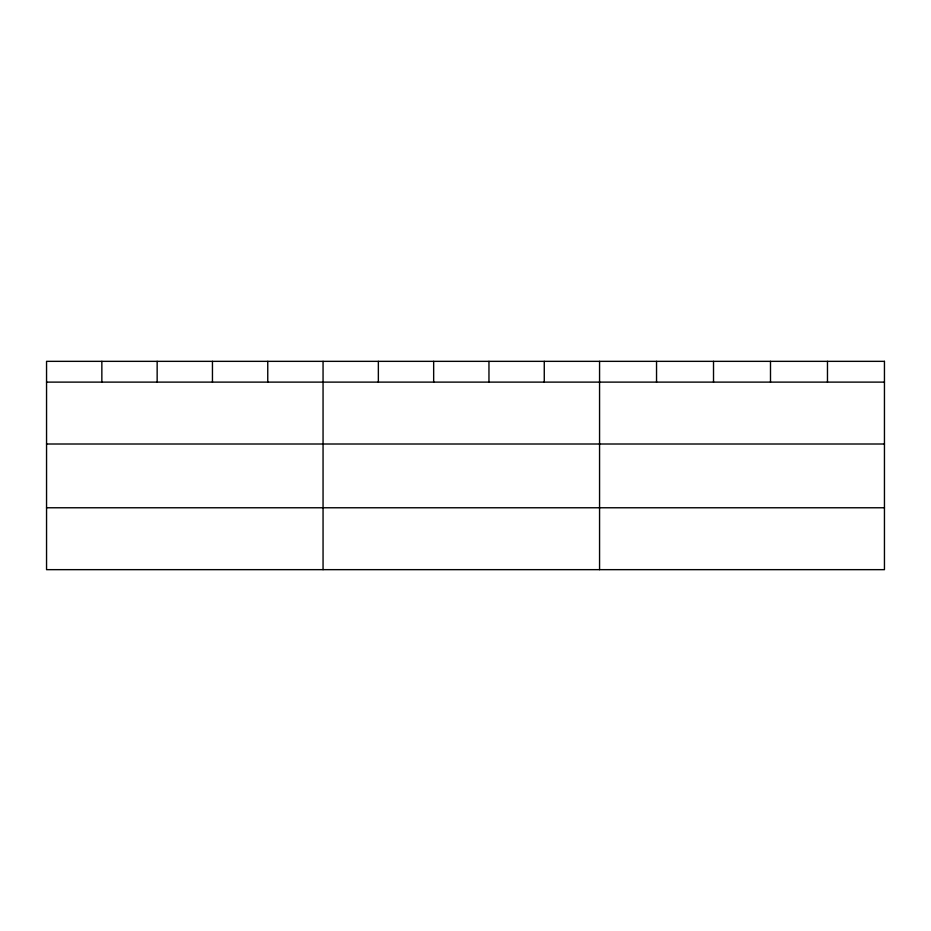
<?xml version="1.0" encoding="UTF-8"?>
<svg xmlns="http://www.w3.org/2000/svg" width="931" height="931" viewBox="0 0 931 931"><rect width="100%" height="100%" fill="white"/><g stroke="black" fill="none" stroke-linecap="round" stroke-linejoin="round"><path stroke-width="1.4" d="M46.55 382.117L884.45 382.117M46.55 444.006L884.45 444.006M46.55 507.767L884.45 507.767M827.473 361.344L827.473 382.117M770.496 361.344L770.496 382.117M713.518 361.344L713.518 382.117M656.541 361.344L656.541 382.117M599.564 361.344L599.564 569.656M544.263 361.344L544.263 382.117M488.961 361.344L488.961 382.117M433.66 361.344L433.66 382.117M378.358 361.344L378.358 382.117M323.057 361.344L323.057 569.656M267.756 361.344L267.756 382.117M212.454 361.344L212.454 382.117M157.153 361.344L157.153 382.117M101.851 361.344L101.851 382.117M884.45 361.344L46.55 361.344L46.55 569.656L884.45 569.656L884.45 361.344"/></g></svg>
